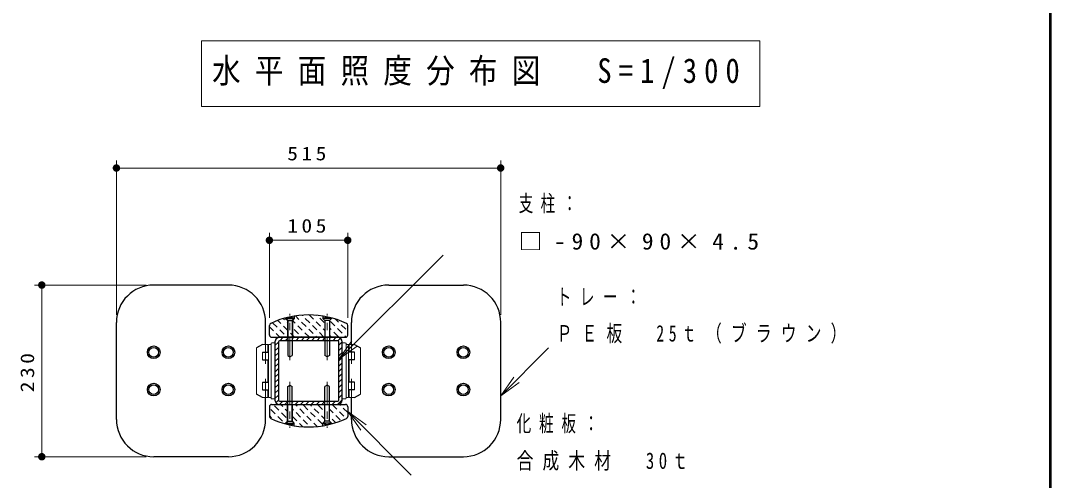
# Model space of a CAD drawing. Units: millimetres on the paper, with parts at other scales. Extents: x 895 to 1260, y 297 to 554.
# Drawn here: x 1122 to 1260, y 404 to 465.7 of the extents above; entities that cross this region are included whole.
import ezdxf

# ---------------------------------------------------------------- set-up
doc = ezdxf.new("R2010")
doc.units = ezdxf.units.MM
doc.linetypes.add('USER1', pattern=[4.5, 2.5, -2])
doc.linetypes.add('USER2', pattern=[6, 3, -1, 1, -1])
for name, color, linetype, lineweight in [('1_10', 7, 'Continuous', 13), ('1_300', 7, 'Continuous', 13), ('NAKAMURA図枠', 7, 'Continuous', 13)]:
    doc.layers.add(name, color=color, linetype=linetype, lineweight=lineweight)
doc.styles.add('ＭＳ ゴシック', font='')
doc.styles.get('ＭＳ ゴシック').set_extended_font_data('MS Gothic')

# ---------------------------------------------------------------- blocks, each defined once
blk = doc.blocks.new('filled_dot')
at = {"color": 0, "linetype": 'Continuous', "lineweight": -2, "const_width": 1.25}
blk.add_lwpolyline([(-0.625, 0, 1), (0.625, 0, 1)], format="xyb", close=True, dxfattribs=at)
blk = doc.blocks.new('open_arrow')
at = {"color": 0, "linetype": 'Continuous', "lineweight": -2}
blk.add_lwpolyline([(7.5, 1.25), (0, 0), (7.5, -1.25)], dxfattribs=at)

msp = doc.modelspace()

# ---------------------------------------------------------------- linework, layer by layer
at = {"layer": '1_10'}
for p, q in [((1134.831, 426.22), (1134.831, 446.904)), ((1134.831, 445.904), (1186.331, 445.904)), ((1186.331, 426.22), (1186.331, 446.904)), ((1155.331, 425.821), (1155.331, 437.22)), ((1155.331, 436.22), (1165.831, 436.22)), ((1165.831, 425.821), (1165.831, 437.22)), ((1164.631, 420.277), (1178.6, 434.247)), ((1138.831, 430.22), (1123.831, 430.22)), ((1124.831, 407.22), (1124.831, 430.22)), ((1156.358, 424.588), (1155.764, 425.182)), ((1156.853, 425.083), (1156.45, 425.486)), ((1157.348, 425.578), (1157.194, 425.732)), ((1157.756, 425.17), (1157.704, 425.222)), ((1158.793, 425.123), (1158.426, 425.49)), ((1159.288, 425.618), (1158.816, 426.09)), ((1160.238, 424.668), (1159.644, 425.262)), ((1159.783, 426.113), (1159.708, 426.188)), ((1160.733, 425.163), (1160.139, 425.757)), ((1161.228, 425.658), (1160.666, 426.22)), ((1162.179, 424.707), (1161.585, 425.301)), ((1161.723, 426.153), (1161.709, 426.167)), ((1162.674, 425.202), (1162.08, 425.796)), ((1164.119, 424.747), (1163.525, 425.341)), ((1164.614, 425.242), (1164.192, 425.664)), ((1155.863, 424.094), (1155.331, 424.625)), ((1156.736, 423.22), (1156.219, 423.737)), ((1157.308, 423.638), (1156.714, 424.232)), ((1157.756, 424.18), (1157.209, 424.727)), ((1158.716, 423.22), (1158.159, 423.777)), ((1159.248, 423.678), (1158.654, 424.272)), ((1159.743, 424.173), (1159.149, 424.767)), ((1160.694, 423.222), (1160.1, 423.816)), ((1161.189, 423.717), (1160.595, 424.311)), ((1161.684, 424.212), (1161.09, 424.806)), ((1162.634, 423.262), (1162.04, 423.856)), ((1162.756, 424.13), (1162.535, 424.351)), ((1163.624, 424.252), (1163.406, 424.47)), ((1164.574, 423.302), (1163.98, 423.896)), ((1165.069, 423.797), (1164.475, 424.39)), ((1165.564, 424.292), (1164.97, 424.885)), ((1155.368, 423.599), (1155.331, 423.636)), ((1155.746, 423.22), (1155.724, 423.242)), ((1156.081, 422.105), (1156.531, 422.555)), ((1156.133, 422.865), (1156.436, 423.168)), ((1156.745, 422.77), (1157.195, 423.22)), ((1157.452, 422.77), (1157.781, 423.098)), ((1157.726, 423.22), (1157.664, 423.282)), ((1158.381, 422.991), (1158.61, 423.22)), ((1158.867, 422.77), (1159.317, 423.22)), ((1159.574, 422.77), (1160.024, 423.22)), ((1159.706, 423.22), (1159.605, 423.321)), ((1160.281, 422.77), (1160.731, 423.22)), ((1160.988, 422.77), (1161.438, 423.22)), ((1161.686, 423.22), (1161.545, 423.361)), ((1161.695, 422.77), (1162.145, 423.22)), ((1162.402, 422.77), (1162.781, 423.149)), ((1163.381, 423.041), (1163.559, 423.22)), ((1163.666, 423.22), (1163.485, 423.401)), ((1163.816, 422.77), (1164.266, 423.22)), ((1164.519, 422.765), (1164.848, 423.094)), ((1164.631, 422.17), (1165.081, 422.62)), ((1165.629, 423.237), (1165.426, 423.44)), ((1156.081, 421.398), (1156.531, 421.848)), ((1156.081, 420.691), (1156.531, 421.141)), ((1164.631, 421.463), (1165.081, 421.913)), ((1164.631, 420.756), (1165.081, 421.206)), ((1186.331, 415.397), (1192.748, 421.814)), ((1156.081, 419.984), (1156.531, 420.434)), ((1156.081, 419.277), (1156.531, 419.727)), ((1164.631, 420.049), (1165.081, 420.499)), ((1164.631, 419.342), (1165.081, 419.792)), ((1156.081, 418.57), (1156.531, 419.02)), ((1156.081, 417.863), (1156.531, 418.313)), ((1164.631, 418.635), (1165.081, 419.085)), ((1164.631, 417.928), (1165.081, 418.378)), ((1156.081, 417.156), (1156.531, 417.606)), ((1156.081, 416.449), (1156.531, 416.899)), ((1164.631, 417.22), (1165.081, 417.67)), ((1164.631, 416.513), (1165.081, 416.963)), ((1156.081, 415.741), (1156.531, 416.191)), ((1156.081, 415.034), (1156.531, 415.484)), ((1164.631, 415.806), (1165.081, 416.256)), ((1164.631, 415.099), (1165.081, 415.549)), ((1156.615, 413.442), (1156.021, 414.036)), ((1156.206, 414.453), (1156.536, 414.782)), ((1156.681, 414.22), (1157.131, 414.67)), ((1157.11, 413.937), (1156.827, 414.22)), ((1157.388, 414.22), (1157.781, 414.613)), ((1158.381, 414.506), (1158.545, 414.67)), ((1158.802, 414.22), (1159.252, 414.67)), ((1159.05, 413.976), (1158.807, 414.22)), ((1159.509, 414.22), (1159.959, 414.67)), ((1160.496, 413.521), (1159.902, 414.115)), ((1160.216, 414.22), (1160.666, 414.67)), ((1160.991, 414.016), (1160.786, 414.22)), ((1160.923, 414.22), (1161.373, 414.67)), ((1161.63, 414.22), (1162.08, 414.67)), ((1162.436, 413.56), (1161.842, 414.154)), ((1162.337, 414.22), (1162.781, 414.663)), ((1163.381, 414.556), (1163.495, 414.67)), ((1163.752, 414.22), (1164.202, 414.67)), ((1164.376, 413.6), (1163.782, 414.194)), ((1164.459, 414.22), (1165.081, 414.842)), ((1164.871, 414.095), (1164.746, 414.22)), ((1155.625, 412.452), (1155.331, 412.746)), ((1156.12, 412.947), (1155.526, 413.541)), ((1157.565, 412.491), (1156.971, 413.085)), ((1157.756, 413.291), (1157.466, 413.58)), ((1158.555, 413.481), (1158.406, 413.631)), ((1159.506, 412.531), (1158.912, 413.125)), ((1160.001, 413.026), (1159.407, 413.62)), ((1160.951, 412.076), (1160.357, 412.67)), ((1161.446, 412.571), (1160.852, 413.164)), ((1161.941, 413.065), (1161.347, 413.659)), ((1162.756, 412.251), (1162.297, 412.709)), ((1163.881, 413.105), (1163.406, 413.581)), ((1164.832, 412.155), (1164.238, 412.749)), ((1165.327, 412.65), (1164.733, 413.244)), ((1165.822, 413.145), (1165.228, 413.739)), ((1165.831, 413.269), (1174.339, 404.761)), ((1157.07, 411.996), (1156.476, 412.59)), ((1159.011, 412.036), (1158.417, 412.63)), ((1159.801, 411.245), (1159.367, 411.68)), ((1160.456, 411.581), (1159.862, 412.175)), ((1161.75, 411.277), (1161.307, 411.719)), ((1162.396, 411.62), (1161.802, 412.214)), ((1164.213, 411.783), (1163.743, 412.254)), ((1160.814, 411.222), (1160.812, 411.224)), ((1138.831, 407.22), (1123.831, 407.22))]:
    msp.add_line(p, q, dxfattribs=at)
at = {"layer": '1_10', "color": 40, "lineweight": 25}
for p, q in [((1149.831, 430.22), (1139.831, 430.22)), ((1171.331, 430.22), (1181.331, 430.22)), ((1134.831, 412.22), (1134.831, 425.22)), ((1154.831, 422.265), (1154.831, 425.22)), ((1157.506, 425.819), (1157.506, 425.72)), ((1157.506, 425.72), (1157.756, 425.47)), ((1157.506, 425.72), (1158.656, 425.72)), ((1157.756, 425.47), (1157.756, 423.22)), ((1158.656, 425.72), (1158.406, 425.47)), ((1158.406, 425.47), (1158.406, 423.22)), ((1158.656, 426.065), (1158.656, 425.72)), ((1162.506, 426.065), (1162.506, 425.72)), ((1162.506, 425.72), (1162.756, 425.47)), ((1163.656, 425.72), (1162.506, 425.72)), ((1162.756, 425.47), (1162.756, 423.22)), ((1163.656, 425.72), (1163.406, 425.47)), ((1163.406, 425.47), (1163.406, 423.22)), ((1163.656, 425.819), (1163.656, 425.72)), ((1166.331, 422.265), (1166.331, 425.22)), ((1186.331, 412.22), (1186.331, 425.22)), ((1155.331, 423.52), (1155.331, 424.821)), ((1165.831, 423.52), (1165.831, 424.821)), ((1155.631, 423.22), (1165.531, 423.22)), ((1154.426, 422.265), (1153.605, 421.82)), ((1154.426, 421.24), (1155.211, 421.24)), ((1166.736, 421.24), (1165.951, 421.24)), ((1166.736, 422.265), (1167.556, 421.82)), ((1154.426, 420.22), (1155.211, 420.22)), ((1166.736, 420.22), (1165.951, 420.22)), ((1154.426, 417.22), (1155.211, 417.22)), ((1166.736, 417.22), (1165.951, 417.22)), ((1154.426, 415.175), (1153.605, 415.62)), ((1154.426, 416.2), (1155.211, 416.2)), ((1166.736, 416.2), (1165.951, 416.2)), ((1166.736, 415.175), (1167.556, 415.62)), ((1154.831, 412.22), (1154.831, 415.175)), ((1155.631, 414.22), (1165.531, 414.22)), ((1157.756, 411.97), (1157.756, 414.22)), ((1158.406, 411.97), (1158.406, 414.22)), ((1162.756, 411.97), (1162.756, 414.22)), ((1163.406, 411.97), (1163.406, 414.22)), ((1166.331, 412.22), (1166.331, 415.175)), ((1155.331, 413.92), (1155.331, 412.619)), ((1165.831, 413.92), (1165.831, 412.619)), ((1157.506, 411.72), (1157.756, 411.97)), ((1157.506, 411.621), (1157.506, 411.72)), ((1157.506, 411.72), (1158.656, 411.72)), ((1158.656, 411.72), (1158.406, 411.97)), ((1158.656, 411.375), (1158.656, 411.72)), ((1162.506, 411.72), (1162.756, 411.97)), ((1162.506, 411.375), (1162.506, 411.72)), ((1163.656, 411.72), (1162.506, 411.72)), ((1163.656, 411.72), (1163.406, 411.97)), ((1163.656, 411.621), (1163.656, 411.72)), ((1149.831, 407.22), (1139.831, 407.22)), ((1171.331, 407.22), (1181.331, 407.22))]:
    msp.add_line(p, q, dxfattribs=at)
at = {"layer": '1_10', "lineweight": 25}
for p, q in [((1157.512, 425.72), (1157.781, 425.451)), ((1157.512, 425.72), (1158.649, 425.72)), ((1157.781, 425.451), (1158.381, 425.451)), ((1157.781, 425.451), (1157.781, 420.793)), ((1158.381, 425.451), (1158.649, 425.72)), ((1158.381, 425.451), (1158.381, 420.793)), ((1162.781, 425.451), (1162.512, 425.72)), ((1163.649, 425.72), (1162.512, 425.72)), ((1163.381, 425.451), (1162.781, 425.451)), ((1162.781, 425.451), (1162.781, 420.793)), ((1163.649, 425.72), (1163.381, 425.451)), ((1163.381, 425.451), (1163.381, 420.793)), ((1164.481, 423.22), (1156.681, 423.22)), ((1157.781, 420.793), (1158.081, 420.62)), ((1158.081, 420.62), (1158.381, 420.793)), ((1163.081, 420.62), (1162.781, 420.793)), ((1163.381, 420.793), (1163.081, 420.62)), ((1157.781, 416.647), (1158.081, 416.82)), ((1158.081, 416.82), (1158.381, 416.647)), ((1163.081, 416.82), (1162.781, 416.647)), ((1163.381, 416.647), (1163.081, 416.82)), ((1157.781, 411.989), (1157.781, 416.647)), ((1158.381, 411.989), (1158.381, 416.647)), ((1162.781, 411.989), (1162.781, 416.647)), ((1163.381, 411.989), (1163.381, 416.647)), ((1156.681, 414.22), (1164.481, 414.22)), ((1157.512, 411.72), (1157.781, 411.989)), ((1157.512, 411.72), (1158.649, 411.72)), ((1157.781, 411.989), (1158.381, 411.989)), ((1158.381, 411.989), (1158.649, 411.72)), ((1162.781, 411.989), (1162.512, 411.72)), ((1163.649, 411.72), (1162.512, 411.72)), ((1163.381, 411.989), (1162.781, 411.989)), ((1163.649, 411.72), (1163.381, 411.989))]:
    msp.add_line(p, q, dxfattribs=at)
at = {"layer": '1_10', "color": 2, "linetype": 'USER2'}
for p, q in [((1158.081, 420.163), (1158.081, 426.356)), ((1163.081, 420.163), (1163.081, 426.356)), ((1158.081, 417.277), (1158.081, 411.084)), ((1163.081, 417.277), (1163.081, 411.084))]:
    msp.add_line(p, q, dxfattribs=at)
at = {"layer": '1_10', "color": 40}
for p, q in [((1155.561, 422.38), (1155.561, 415.06)), ((1155.661, 422.48), (1156.081, 422.48)), ((1165.501, 422.48), (1165.081, 422.48)), ((1165.601, 422.38), (1165.601, 415.06)), ((1153.605, 421.82), (1153.605, 415.62)), ((1154.426, 422.265), (1155.126, 422.265)), ((1154.426, 421.24), (1154.426, 420.22)), ((1155.126, 422.265), (1155.126, 421.24)), ((1155.211, 422.265), (1155.211, 415.175)), ((1155.211, 422.265), (1155.561, 422.265)), ((1165.951, 422.265), (1165.601, 422.265)), ((1165.951, 422.265), (1165.951, 415.175)), ((1166.736, 422.265), (1166.036, 422.265)), ((1166.036, 422.265), (1166.036, 421.24)), ((1166.736, 421.24), (1166.736, 420.22)), ((1167.556, 421.82), (1167.556, 415.62)), ((1155.126, 420.22), (1155.126, 417.22)), ((1166.036, 420.22), (1166.036, 417.22)), ((1154.426, 417.22), (1154.426, 416.2)), ((1166.736, 417.22), (1166.736, 416.2)), ((1155.126, 416.2), (1155.126, 415.175)), ((1166.036, 416.2), (1166.036, 415.175)), ((1154.426, 415.175), (1155.126, 415.175)), ((1155.211, 415.175), (1155.561, 415.175)), ((1155.661, 414.96), (1156.081, 414.96)), ((1165.501, 414.96), (1165.081, 414.96)), ((1165.951, 415.175), (1165.601, 415.175)), ((1166.736, 415.175), (1166.036, 415.175))]:
    msp.add_line(p, q, dxfattribs=at)
at = {"layer": '1_10', "color": 4, "lineweight": 25}
for p, q in [((1156.081, 422.62), (1156.081, 414.82)), ((1156.531, 422.62), (1156.531, 414.82)), ((1164.481, 422.77), (1156.681, 422.77)), ((1164.631, 414.82), (1164.631, 422.62)), ((1165.081, 414.82), (1165.081, 422.62)), ((1156.681, 414.67), (1164.481, 414.67))]:
    msp.add_line(p, q, dxfattribs=at)
at = {"layer": '1_10', "color": 40, "linetype": 'USER1'}
for p, q in [((1154.831, 415.175), (1154.831, 422.265)), ((1166.331, 415.175), (1166.331, 422.265))]:
    msp.add_line(p, q, dxfattribs=at)
at = {"layer": '1_10', "color": 131, "lineweight": 25}
for centre, radius in [((1139.831, 421.22), 0.85), ((1139.831, 421.22), 0.65), ((1149.831, 421.22), 0.85), ((1149.831, 421.22), 0.65), ((1171.331, 421.22), 0.85), ((1171.331, 421.22), 0.65), ((1181.331, 421.22), 0.85), ((1181.331, 421.22), 0.65), ((1139.831, 416.22), 0.85), ((1139.831, 416.22), 0.65), ((1149.831, 416.22), 0.85), ((1149.831, 416.22), 0.65), ((1171.331, 416.22), 0.85), ((1171.331, 416.22), 0.65), ((1181.331, 416.22), 0.85), ((1181.331, 416.22), 0.65)]:
    msp.add_circle(centre, radius, dxfattribs=at)
at = {"layer": '1_10', "color": 40, "lineweight": 25}
for centre, radius, start, end in [((1139.831, 425.22), 5, 90, 180), ((1149.831, 425.22), 5, 0, 90), ((1171.331, 425.22), 5, 90, 180), ((1181.331, 425.22), 5, 0, 90), ((1155.631, 424.821), 0.3, 115.029, 180), ((1160.581, 414.22), 12, 64.971, 115.029), ((1165.531, 424.821), 0.3, 0, 64.971), ((1155.631, 423.52), 0.3, 180, 270), ((1165.531, 423.52), 0.3, 270, 0), ((1155.631, 413.92), 0.3, 90, 180), ((1165.531, 413.92), 0.3, 0, 90), ((1139.831, 412.22), 5, 180, 270), ((1149.831, 412.22), 5, 270, 0), ((1155.631, 412.619), 0.3, 180, 244.971), ((1160.581, 423.22), 12, 244.971, 295.029), ((1165.531, 412.619), 0.3, 295.029, 0), ((1171.331, 412.22), 5, 180, 270), ((1181.331, 412.22), 5, 270, 0)]:
    msp.add_arc(centre, radius, start, end, dxfattribs=at)
at = {"layer": '1_10', "color": 40}
for centre, start, end in [((1155.661, 422.38), 90, 180), ((1165.501, 422.38), 0, 90), ((1155.661, 415.06), 180, 270), ((1165.501, 415.06), 270, 0)]:
    msp.add_arc(centre, 0.1, start, end, dxfattribs=at)
at = {"layer": '1_10', "color": 4, "lineweight": 25}
for centre, radius, start, end in [((1156.681, 422.62), 0.6, 90, 180), ((1156.681, 422.62), 0.15, 90, 180), ((1164.481, 422.62), 0.6, 0, 90), ((1164.481, 422.62), 0.15, 0, 90), ((1156.681, 414.82), 0.6, 180, 270), ((1156.681, 414.82), 0.15, 180, 270), ((1164.481, 414.82), 0.6, 270, 0), ((1164.481, 414.82), 0.15, 270, 0)]:
    msp.add_arc(centre, radius, start, end, dxfattribs=at)
at = {"layer": '1_10', "lineweight": 25}
for centre, major_axis, start_param, end_param in [((1158.081, 425.62), (0.61, 0), 0.394822, 2.7467655), ((1163.081, 425.62), (-0.61, 0), 3.5364198, 5.8883633), ((1158.081, 411.82), (0.61, 0), 3.5364198, 5.8883633), ((1163.081, 411.82), (-0.61, 0), 0.394822, 2.7467655)]:
    msp.add_ellipse(centre, major_axis=major_axis, ratio=0.42623, start_param=start_param, end_param=end_param, dxfattribs=at)
at = {"layer": '1_300'}
for p, q in [((1146.253, 462.955), (1146.253, 454.155)), ((1221.053, 462.955), (1146.253, 462.955)), ((1221.053, 454.155), (1221.053, 462.955)), ((1146.253, 454.155), (1221.053, 454.155))]:
    msp.add_line(p, q, dxfattribs=at)
at = {"layer": 'NAKAMURA図枠', "lineweight": 50}
msp.add_line((1260, 297), (1260, 554), dxfattribs=at)

# ---------------------------------------------------------------- block references
at = {"layer": '1_10', "xscale": 0.4, "yscale": 0.4}
for p in [(1134.831, 445.904), (1155.331, 436.22)]:
    msp.add_blockref('filled_dot', p, dxfattribs=at)
for name, p, rotation in [('filled_dot', (1186.331, 445.904), 180), ('filled_dot', (1165.831, 436.22), 180), ('filled_dot', (1124.831, 430.22), 270), ('open_arrow', (1164.631, 420.277), 45), ('open_arrow', (1186.331, 415.397), 45), ('open_arrow', (1165.831, 413.269), 315), ('filled_dot', (1124.831, 407.22), 90)]:
    msp.add_blockref(name, p, dxfattribs=dict(at, rotation=rotation))

# ---------------------------------------------------------------- texts
at = {"layer": '1_10', "style": 'ＭＳ ゴシック'}
for s, insert, char_height, attachment_point in [('\\T1.33;\\W1.15;515', (1160.581, 446.904), 1.833, 8), ('\\T1.5;\\W0.65;支柱：', (1188.745, 441.047), 2.199, 4), ('\\T1.33;\\W1.15;105', (1160.581, 437.22), 1.833, 8), ('\\T1.5;\\W1.05;□-90×90×4.5', (1188.745, 436.047), 2.199, 4), ('\\T1.59;\\W0.65;トレー：', (1193.836, 428.614), 2.199, 4), ('\\T1.59;\\W0.7;ＰＥ板\u300025ｔ（ブラウン）', (1193.836, 423.614), 2.199, 4), ('\\T1.54;\\W0.65;化粧板：', (1188.463, 411.561), 2.199, 4), ('\\T1.54;\\W0.75;合成木材\u300030ｔ', (1188.463, 406.561), 2.199, 4)]:
    msp.add_mtext(s, dxfattribs=dict(at, insert=insert, char_height=char_height, attachment_point=attachment_point))
at = {"layer": '1_10', "insert": (1123.831, 418.72), "char_height": 1.833, "attachment_point": 8, "rotation": 90, "style": 'ＭＳ ゴシック'}
msp.add_mtext('\\T1.33;\\W1.15;230', dxfattribs=at)
at = {"layer": '1_300', "insert": (1147.653, 458.555), "char_height": 3.299, "attachment_point": 4, "style": 'ＭＳ ゴシック'}
msp.add_mtext('\\T1.5;\\W0.85;水平面照度分布図\u3000S=1/300', dxfattribs=at)

doc.saveas('drawing.dxf')
